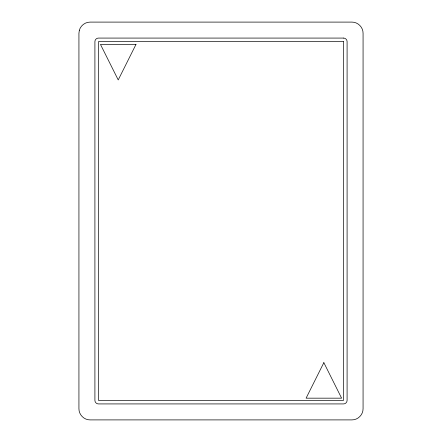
<?xml version="1.0" encoding="UTF-8"?>
<svg xmlns="http://www.w3.org/2000/svg" width="442" height="442" viewBox="0 0 442 442"><rect width="100%" height="100%" fill="white"/><g stroke="black" fill="none" stroke-linecap="round" stroke-linejoin="round"><path stroke-width="0.66" d="M79.311 30.393L78.93 33.288L78.93 408.712C78.82 414.712 84.118 420.011 90.113 419.9L351.887 419.9C357.882 420.011 363.18 414.712 363.07 408.712L363.07 33.288C363.18 27.288 357.882 21.989 351.887 22.1L90.113 22.1C85.168 22.061 80.538 25.603 79.311 30.393M135.987 44.421L118.229 79.936L100.472 44.421L135.987 44.421M323.848 362.655L306.096 398.17L341.605 398.17L323.848 362.655M343.539 38.078L98.461 38.078A3.553 3.553 0 0 0 94.908 41.631L94.908 400.369A3.553 3.553 0 0 0 98.461 403.922L343.539 403.922A3.553 3.553 0 0 0 347.092 400.369L347.092 41.631A3.553 3.553 0 0 0 343.539 38.078M343.539 41.631L98.461 41.631L98.461 400.369L343.539 400.369L343.539 41.631"/></g></svg>
